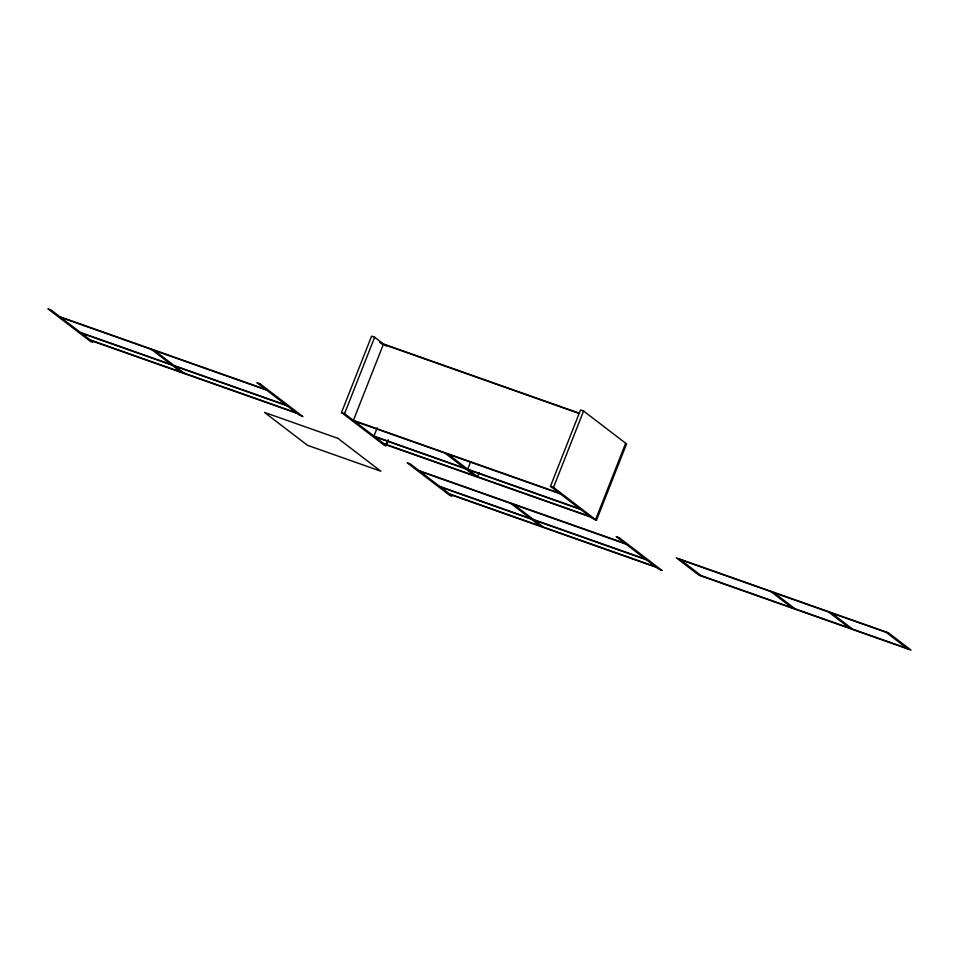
<?xml version="1.0" encoding="UTF-8"?>
<svg xmlns="http://www.w3.org/2000/svg" width="959" height="959" viewBox="0 0 959 959"><rect width="100%" height="100%" fill="white"/><g stroke="black" fill="none" stroke-linecap="round" stroke-linejoin="round"><path stroke-width="1.44" d="M388.443 439.977L386.261 445.527L384.463 445.42L341.5 412.538L371.589 336.153L374.645 337.244L386.225 346.103M386.261 445.527L344.557 413.617L374.645 337.244M377.223 427.774L373.938 436.105L464.647 468.136M385.482 445.779L387.676 440.217M470.449 462.274L467.704 469.215L579.823 508.809M479.14 472.547L477.498 476.707L448.129 454.23M550.454 486.321L580.531 409.949L583.587 411.027L626.563 443.909L596.474 520.281L592.147 518.244L550.454 486.321L553.511 487.412L596.474 520.281M553.511 487.412L583.587 411.027M595.455 519.922L625.544 443.549L626.563 443.909M579.512 413.233L383.492 344.005L353.403 420.39L559.301 493.094M384.439 344.737L579.044 413.461M341.5 412.538L344.557 413.617M59.854 316.722L265.751 389.426M60.801 317.441L266.698 390.157M354.351 421.109L560.248 493.825M80.388 332.437L171.098 364.468M174.166 365.547L286.285 405.142M81.335 333.157L172.045 365.199M175.113 366.278L287.232 405.873M374.885 436.824L465.594 468.867M468.663 469.946L580.782 509.541M90.182 339.93L296.079 412.646M383.732 443.597L589.617 516.302M91.129 340.661L297.026 413.365M384.679 444.317L590.576 517.033M680.303 559.66L886.2 632.365M419.107 470.677L625.004 543.381M420.066 471.396L625.951 544.113M701.149 575.616L907.046 648.32M439.642 486.393L530.363 518.423M533.42 519.502L645.539 559.097M440.601 487.112L531.31 519.155M534.367 520.234L646.486 559.828M449.435 493.885L655.333 566.589M450.394 494.616L656.28 567.32M885.241 631.645L907.993 649.051M831.669 613.113L852.515 629.068M828.6 612.034L849.458 627.989M774.069 592.77L794.927 608.725M771.012 591.691L791.87 607.646M679.356 558.929L702.096 576.335M379.716 342.375L382.042 344.161M513.832 504.518L543.214 527.006M445.06 453.151L474.441 475.628M510.775 503.439L540.157 525.916M154.579 350.562L183.948 373.051M151.522 349.484L180.891 371.96M92.711 341.86L90.913 341.752L47.95 308.87L51.007 309.949L92.711 341.86M451.965 495.815L450.179 495.707L407.215 462.825L410.272 463.904L451.965 495.815M259.961 383.744L256.904 382.665L298.597 414.576L302.924 416.626L259.961 383.744M337.904 438.347L264.516 412.43L307.479 445.312L380.867 471.229L337.904 438.347M619.214 537.699L616.158 536.62L657.862 568.531L662.178 570.581L619.214 537.699M888.31 632.724L676.299 557.85L699.039 575.256L911.05 650.13L888.31 632.724"/></g></svg>
